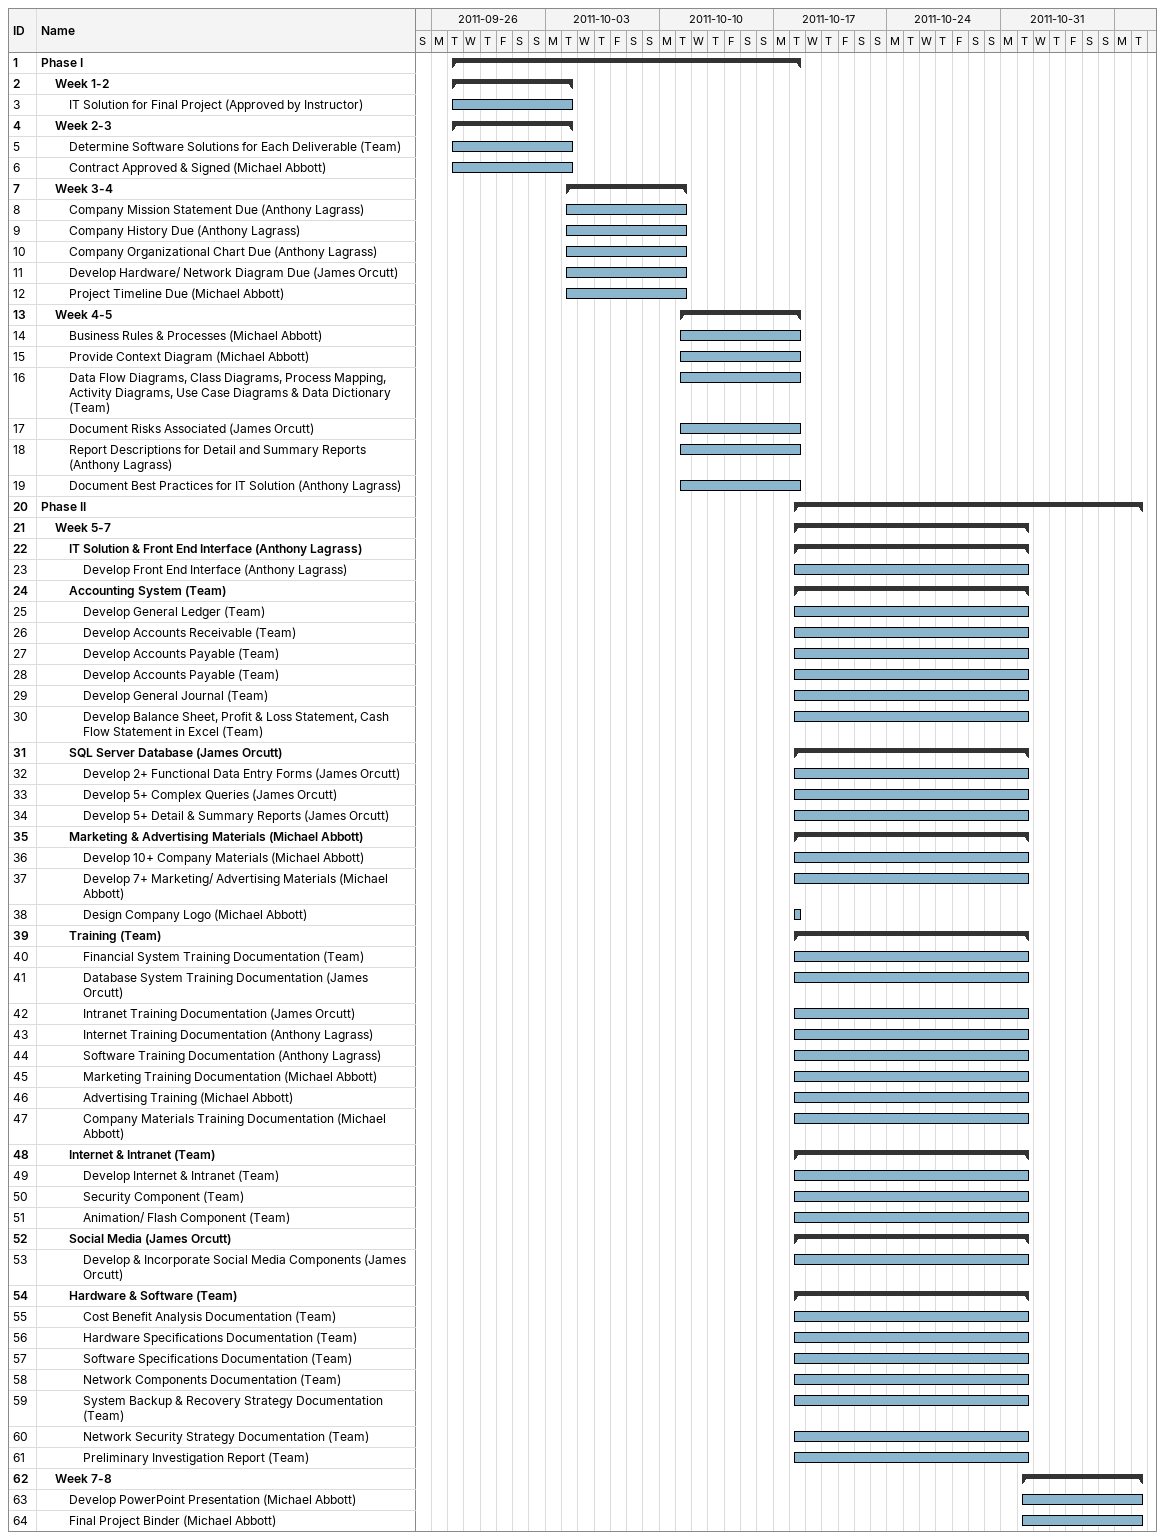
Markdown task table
| ID | Level | Task | Start | Finish |
|---|---|---|---|---|
| 1 | 1 | **Phase I** | 2011-09-27 | 2011-10-18 |
| 2 | 2 | **Week 1-2** | 2011-09-27 | 2011-10-04 |
| 3 | 3 | IT Solution for Final Project (Approved by Instructor) | 2011-09-27 | 2011-10-04 |
| 4 | 2 | **Week 2-3** | 2011-09-27 | 2011-10-04 |
| 5 | 3 | Determine Software Solutions for Each Deliverable (Team) | 2011-09-27 | 2011-10-04 |
| 6 | 3 | Contract Approved & Signed (Michael Abbott) | 2011-09-27 | 2011-10-04 |
| 7 | 2 | **Week 3-4** | 2011-10-04 | 2011-10-11 |
| 8 | 3 | Company Mission Statement Due (Anthony Lagrass) | 2011-10-04 | 2011-10-11 |
| 9 | 3 | Company History Due (Anthony Lagrass) | 2011-10-04 | 2011-10-11 |
| 10 | 3 | Company Organizational Chart Due (Anthony Lagrass) | 2011-10-04 | 2011-10-11 |
| 11 | 3 | Develop Hardware/ Network Diagram Due (James Orcutt) | 2011-10-04 | 2011-10-11 |
| 12 | 3 | Project Timeline Due (Michael Abbott) | 2011-10-04 | 2011-10-11 |
| 13 | 2 | **Week 4-5** | 2011-10-11 | 2011-10-18 |
| 14 | 3 | Business Rules & Processes (Michael Abbott) | 2011-10-11 | 2011-10-18 |
| 15 | 3 | Provide Context Diagram (Michael Abbott) | 2011-10-11 | 2011-10-18 |
| 16 | 3 | Data Flow Diagrams, Class Diagrams, Process Mapping, Activity Diagrams, Use Case Diagrams & Data Dictionary (Team) | 2011-10-11 | 2011-10-18 |
| 17 | 3 | Document Risks Associated (James Orcutt) | 2011-10-11 | 2011-10-18 |
| 18 | 3 | Report Descriptions for Detail and Summary Reports (Anthony Lagrass) | 2011-10-11 | 2011-10-18 |
| 19 | 3 | Document Best Practices for IT Solution (Anthony Lagrass) | 2011-10-11 | 2011-10-18 |
| 20 | 1 | **Phase II** | 2011-10-18 | 2011-11-08 |
| 21 | 2 | **Week 5-7** | 2011-10-18 | 2011-11-01 |
| 22 | 3 | **IT Solution & Front End Interface (Anthony Lagrass)** | 2011-10-18 | 2011-11-01 |
| 23 | 4 | Develop Front End Interface (Anthony Lagrass) | 2011-10-18 | 2011-11-01 |
| 24 | 3 | **Accounting System (Team)** | 2011-10-18 | 2011-11-01 |
| 25 | 4 | Develop General Ledger (Team) | 2011-10-18 | 2011-11-01 |
| 26 | 4 | Develop Accounts Receivable (Team) | 2011-10-18 | 2011-11-01 |
| 27 | 4 | Develop Accounts Payable (Team) | 2011-10-18 | 2011-11-01 |
| 28 | 4 | Develop Accounts Payable (Team) | 2011-10-18 | 2011-11-01 |
| 29 | 4 | Develop General Journal (Team) | 2011-10-18 | 2011-11-01 |
| 30 | 4 | Develop Balance Sheet, Profit & Loss Statement, Cash Flow Statement in Excel (Team) | 2011-10-18 | 2011-11-01 |
| 31 | 3 | **SQL Server Database (James Orcutt)** | 2011-10-18 | 2011-11-01 |
| 32 | 4 | Develop 2+ Functional Data Entry Forms (James Orcutt) | 2011-10-18 | 2011-11-01 |
| 33 | 4 | Develop 5+ Complex Queries (James Orcutt) | 2011-10-18 | 2011-11-01 |
| 34 | 4 | Develop 5+ Detail & Summary Reports (James Orcutt) | 2011-10-18 | 2011-11-01 |
| 35 | 3 | **Marketing & Advertising Materials (Michael Abbott)** | 2011-10-18 | 2011-11-01 |
| 36 | 4 | Develop 10+ Company Materials (Michael Abbott) | 2011-10-18 | 2011-11-01 |
| 37 | 4 | Develop 7+ Marketing/ Advertising Materials (Michael Abbott) | 2011-10-18 | 2011-11-01 |
| 38 | 4 | Design Company Logo (Michael Abbott) | 2011-10-18 | 2011-10-18 |
| 39 | 3 | **Training (Team)** | 2011-10-18 | 2011-11-01 |
| 40 | 4 | Financial System Training Documentation (Team) | 2011-10-18 | 2011-11-01 |
| 41 | 4 | Database System Training Documentation (James Orcutt) | 2011-10-18 | 2011-11-01 |
| 42 | 4 | Intranet Training Documentation (James Orcutt) | 2011-10-18 | 2011-11-01 |
| 43 | 4 | Internet Training Documentation (Anthony Lagrass) | 2011-10-18 | 2011-11-01 |
| 44 | 4 | Software Training Documentation (Anthony Lagrass) | 2011-10-18 | 2011-11-01 |
| 45 | 4 | Marketing Training Documentation (Michael Abbott) | 2011-10-18 | 2011-11-01 |
| 46 | 4 | Advertising Training (Michael Abbott) | 2011-10-18 | 2011-11-01 |
| 47 | 4 | Company Materials Training Documentation (Michael Abbott) | 2011-10-18 | 2011-11-01 |
| 48 | 3 | **Internet & Intranet (Team)** | 2011-10-18 | 2011-11-01 |
| 49 | 4 | Develop Internet & Intranet (Team) | 2011-10-18 | 2011-11-01 |
| 50 | 4 | Security Component (Team) | 2011-10-18 | 2011-11-01 |
| 51 | 4 | Animation/ Flash Component (Team) | 2011-10-18 | 2011-11-01 |
| 52 | 3 | **Social Media (James Orcutt)** | 2011-10-18 | 2011-11-01 |
| 53 | 4 | Develop & Incorporate Social Media Components (James Orcutt) | 2011-10-18 | 2011-11-01 |
| 54 | 3 | **Hardware & Software (Team)** | 2011-10-18 | 2011-11-01 |
| 55 | 4 | Cost Benefit Analysis Documentation (Team) | 2011-10-18 | 2011-11-01 |
| 56 | 4 | Hardware Specifications Documentation (Team) | 2011-10-18 | 2011-11-01 |
| 57 | 4 | Software Specifications Documentation (Team) | 2011-10-18 | 2011-11-01 |
| 58 | 4 | Network Components Documentation (Team) | 2011-10-18 | 2011-11-01 |
| 59 | 4 | System Backup & Recovery Strategy Documentation (Team) | 2011-10-18 | 2011-11-01 |
| 60 | 4 | Network Security Strategy Documentation (Team) | 2011-10-18 | 2011-11-01 |
| 61 | 4 | Preliminary Investigation Report (Team) | 2011-10-18 | 2011-11-01 |
| 62 | 2 | **Week 7-8** | 2011-11-01 | 2011-11-08 |
| 63 | 3 | Develop PowerPoint Presentation (Michael Abbott) | 2011-11-01 | 2011-11-08 |
| 64 | 3 | Final Project Binder (Michael Abbott) | 2011-11-01 | 2011-11-08 |
